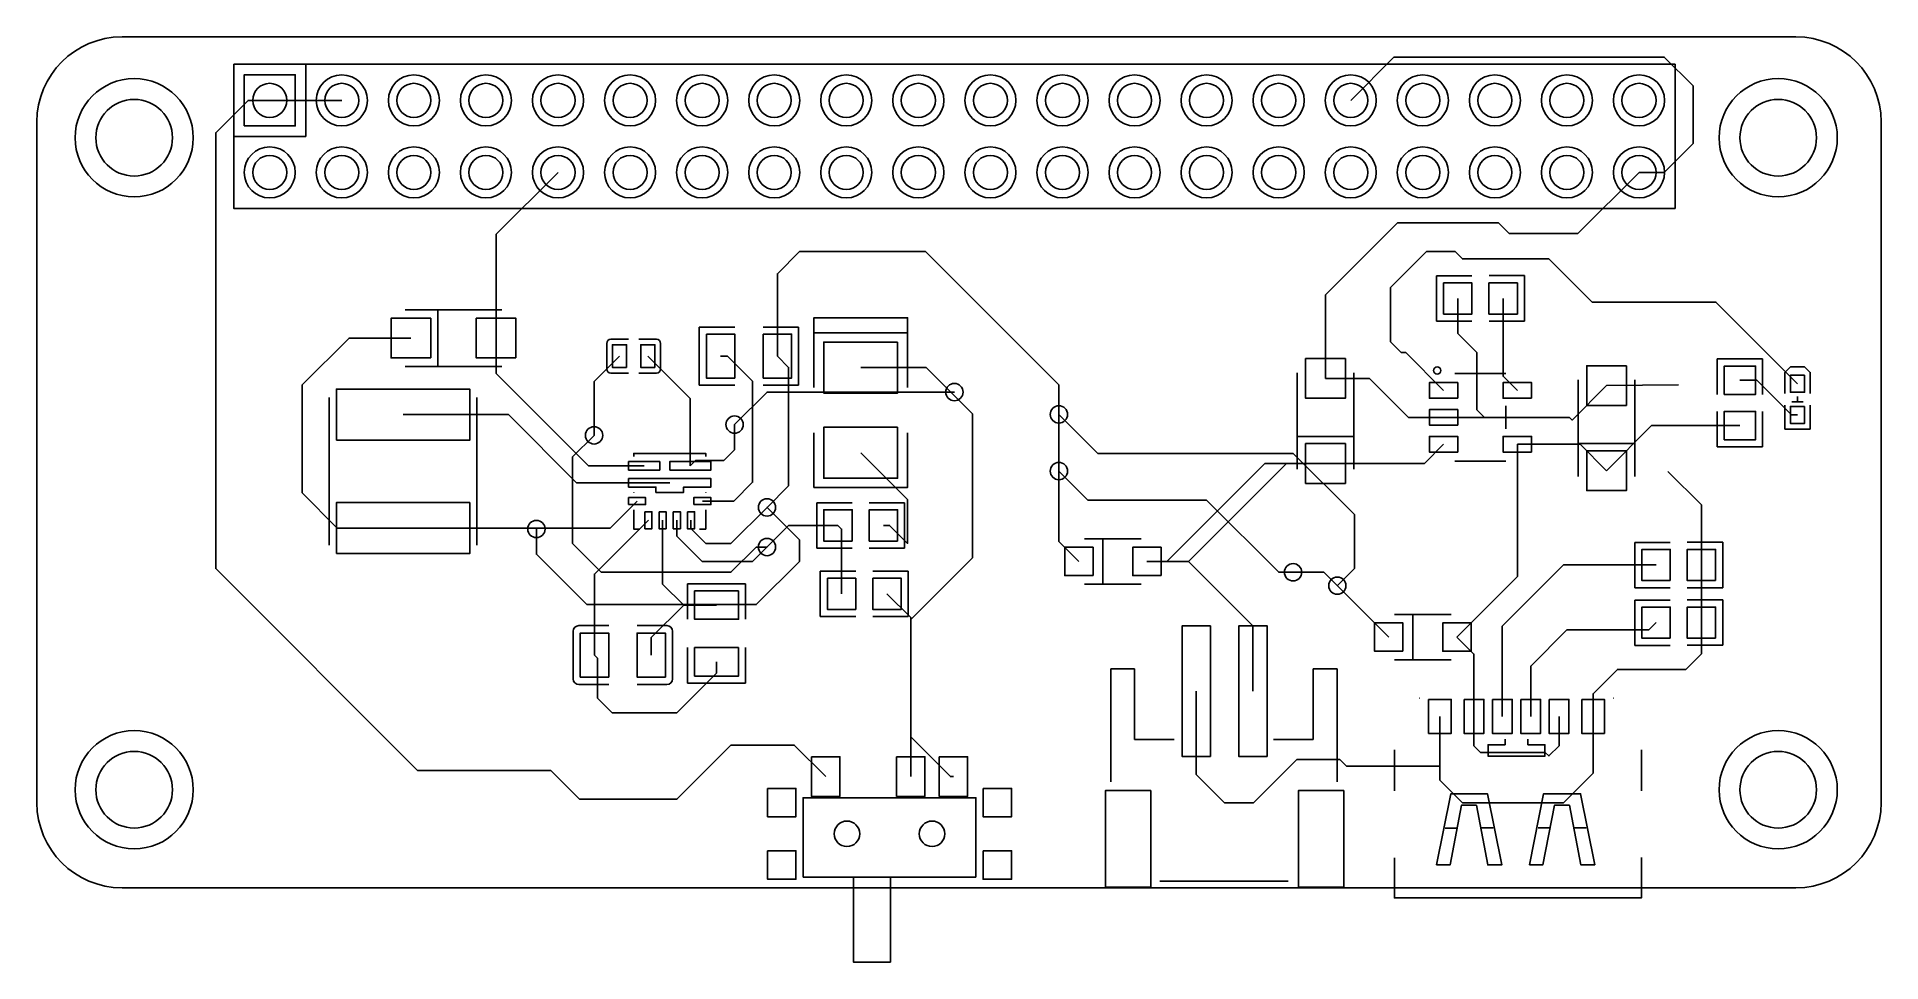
# Model space of a CAD drawing. Header units: millimetres. Extents: x 12.9 to 77.9, y 27.8 to 60.4.
import ezdxf

# ---------------------------------------------------------------- set-up
doc = ezdxf.new("R2010")
doc.units = ezdxf.units.MM

msp = doc.modelspace()

# ---------------------------------------------------------------- linework, layer by layer
for points in [[(15.875, 60.404), (74.875, 60.404)], [(19.812, 56.896), (22.352, 56.896), (22.352, 59.436)], [(59.182, 58.166), (60.706, 59.69), (70.231, 59.69), (71.247, 58.674), (71.247, 56.642), (70.231, 55.626), (69.342, 55.626)], [(26.289, 34.544), (19.177, 41.656), (19.177, 57.023), (20.32, 58.166), (21.082, 58.166)], [(21.082, 58.166), (23.622, 58.166)], [(12.875, 33.404), (12.875, 57.404)], [(77.875, 57.404), (77.875, 33.404)], [(31.242, 55.626), (29.059, 53.443), (29.059, 49.784)], [(69.342, 55.626), (67.183, 53.467), (64.77, 53.467), (64.389, 53.848), (60.833, 53.848), (58.293, 51.308), (58.293, 48.363)], [(48.895, 47.093), (48.895, 48.133), (44.196, 52.832), (39.751, 52.832), (38.973, 52.054), (38.973, 49.149)], [(62.454, 47.94), (61.118, 49.276), (60.96, 49.276), (60.579, 49.657), (60.579, 51.562), (61.849, 52.832), (62.865, 52.832), (63.119, 52.578), (66.167, 52.578), (67.691, 51.054), (70.993, 51.054)], [(62.204, 51.981), (62.204, 50.381)], [(63.454, 51.981), (62.204, 51.981)], [(64.055, 51.986), (65.305, 51.986)], [(65.305, 51.986), (65.305, 50.386)], [(29.259, 50.784), (25.859, 50.784)], [(27.012, 48.784), (27.012, 50.784)], [(63.896, 46.99), (63.627, 47.259), (63.627, 49.276), (62.954, 49.949), (62.954, 51.181)], [(65.054, 47.94), (64.554, 48.44), (64.554, 51.181)], [(74.93, 48.175), (72.051, 51.054), (70.993, 51.054)], [(37.473, 50.169), (36.223, 50.169)], [(36.223, 50.169), (36.223, 48.129)], [(38.473, 50.169), (39.723, 50.169)], [(39.723, 50.169), (39.723, 48.129)], [(40.26, 48.044), (40.26, 49.971), (43.56, 49.971), (43.56, 50.504), (40.26, 50.504), (40.26, 49.971)], [(63.454, 50.381), (62.204, 50.381)], [(64.055, 50.386), (65.305, 50.386)], [(26.059, 49.784), (23.876, 49.784), (22.225, 48.133), (22.225, 44.323), (23.463, 43.085), (25.781, 43.085)], [(34.28, 45.283), (32.314, 45.283), (29.06, 48.537), (29.06, 49.784)], [(32.959, 49.599), (32.959, 49.549)], [(32.959, 48.749), (32.959, 49.549)], [(33.729, 49.749), (33.109, 49.749)], [(34.089, 49.749), (34.709, 49.749)], [(34.859, 49.599), (34.859, 49.549)], [(34.859, 48.749), (34.859, 49.549)], [(43.56, 48.044), (43.56, 49.971)], [(29.259, 48.784), (25.859, 48.784)], [(33.409, 49.149), (32.512, 48.252), (32.512, 46.355)], [(34.409, 49.149), (35.904, 47.654), (35.904, 45.283)], [(36.329, 44.038), (37.434, 44.038), (38.1, 44.704), (38.1, 48.26), (37.211, 49.149), (36.973, 49.149)], [(38.974, 49.149), (39.37, 48.753), (39.37, 44.58), (38.608, 43.815)], [(72.093, 47.799), (72.093, 49.049)], [(72.093, 49.049), (73.693, 49.049)], [(73.693, 47.799), (73.693, 49.049)], [(74.48, 48.575), (74.68, 48.775)], [(75.18, 48.775), (74.68, 48.775)], [(75.38, 48.575), (75.38, 48.575), (75.18, 48.775)], [(32.959, 48.699), (32.959, 48.749)], [(33.729, 48.549), (33.109, 48.549)], [(34.089, 48.549), (34.709, 48.549)], [(34.859, 48.699), (34.859, 48.749)], [(37.473, 48.129), (36.223, 48.129)], [(38.473, 48.129), (39.723, 48.129)], [(41.91, 48.745), (44.219, 48.745), (45.847, 47.117), (45.847, 42.037), (43.676, 39.866), (43.676, 38.597)], [(57.293, 48.563), (57.293, 45.163)], [(62.454, 46.99), (61.214, 46.99), (59.84, 48.364), (58.293, 48.364)], [(59.293, 48.563), (59.293, 45.163)], [(68.199, 48.109), (66.984, 46.894), (66.888, 46.99), (62.454, 46.99)], [(64.654, 48.54), (62.854, 48.54)], [(67.199, 48.309), (67.199, 44.909)], [(68.199, 48.11), (70.739, 48.133)], [(69.199, 48.309), (69.199, 44.909)], [(72.898, 48.298), (73.495, 48.298), (74.718, 47.075), (74.93, 47.075)], [(74.48, 47.825), (74.48, 48.575)], [(75.38, 47.825), (75.38, 48.575)], [(23.181, 42.485), (23.181, 47.685)], [(28.381, 42.485), (28.381, 47.685)], [(37.465, 46.736), (38.608, 47.879), (45.212, 47.879)], [(75.13, 47.535), (74.73, 47.535)], [(74.931, 47.535), (74.93, 47.721)], [(35.179, 44.683), (31.898, 44.683), (29.496, 47.085), (25.781, 47.085)], [(48.895, 47.094), (50.269, 45.72), (57.15, 45.72), (59.309, 43.561), (59.309, 41.656), (58.71, 41.057)], [(48.895, 45.095), (48.895, 47.093)], [(64.654, 47.39), (64.654, 46.59)], [(72.098, 47.198), (72.098, 45.948)], [(73.698, 47.198), (73.698, 45.948)], [(74.48, 47.425), (74.48, 46.575)], [(75.38, 47.425), (75.38, 46.575)], [(32.512, 46.355), (31.75, 45.593), (31.75, 42.545), (32.766, 41.529), (37.338, 41.529), (38.227, 42.418), (38.608, 42.418)], [(35.903, 45.283), (36.088, 45.466), (37.084, 45.466), (37.465, 45.847), (37.465, 46.736)], [(43.56, 46.444), (43.56, 44.517), (40.26, 44.517), (40.26, 46.444)], [(59.293, 46.316), (57.293, 46.316)], [(68.199, 45.109), (69.788, 46.698), (72.898, 46.698)], [(75.38, 46.575), (74.48, 46.575)], [(36.449, 45.612), (36.449, 45.72), (33.909, 45.72), (33.909, 45.612)], [(41.91, 45.743), (43.561, 44.092), (43.561, 42.545), (42.926, 43.18), (42.71, 43.18)], [(62.454, 46.04), (61.777, 45.363), (58.293, 45.363)], [(62.922, 39.243), (65.054, 41.375), (65.054, 46.04)], [(68.199, 45.109), (67.268, 46.04), (65.054, 46.04)], [(69.199, 46.062), (67.199, 46.062)], [(72.098, 45.948), (73.698, 45.948)], [(57.15, 41.529), (56.642, 41.529), (54.102, 44.069), (49.921, 44.069), (48.895, 45.095)], [(49.6, 41.91), (48.895, 42.615), (48.895, 45.095)], [(51.999, 41.91), (53.467, 41.91), (56.919, 45.362), (58.293, 45.362)], [(51.999, 41.91), (52.705, 41.91), (56.157, 45.362), (58.293, 45.362)], [(64.654, 45.44), (62.854, 45.44)], [(71.542, 41.785), (71.542, 43.901), (70.358, 45.085)], [(33.909, 44.354), (33.909, 44.342)], [(36.449, 44.342), (36.449, 44.354)], [(34.029, 44.038), (33.076, 43.085), (25.781, 43.085)], [(38.608, 43.815), (39.751, 42.672), (39.751, 41.91), (38.227, 40.386), (32.258, 40.386), (30.48, 42.164), (30.48, 43.053)], [(33.909, 43.734), (33.909, 43.053), (34.125, 43.053)], [(38.608, 43.815), (38.608, 43.815), (37.338, 42.545), (36.449, 42.545), (35.928, 43.066), (35.928, 43.363)], [(36.233, 43.053), (36.449, 43.053), (36.449, 43.734)], [(41.609, 43.975), (40.359, 43.975)], [(40.359, 42.375), (40.359, 43.975)], [(42.21, 43.98), (43.46, 43.98)], [(43.46, 42.38), (43.46, 43.98)], [(34.429, 43.363), (32.528, 41.462), (32.528, 38.608)], [(34.929, 43.363), (34.929, 41.113), (35.672, 40.371)], [(35.429, 43.363), (35.429, 42.803), (36.322, 41.91), (38.1, 41.91), (39.37, 43.18), (41.11, 43.18)], [(41.11, 43.18), (41.237, 43.053), (41.237, 40.767)], [(41.609, 42.375), (40.359, 42.375)], [(42.21, 42.38), (43.46, 42.38)], [(49.8, 42.71), (51.8, 42.71)], [(50.449, 42.71), (50.449, 41.11)], [(70.441, 42.58), (69.191, 42.58)], [(69.191, 40.98), (69.191, 42.58)], [(71.042, 42.585), (72.292, 42.585)], [(72.292, 40.985), (72.292, 42.585)], [(55.737, 37.338), (55.737, 39.64), (53.467, 41.91)], [(64.524, 36.444), (64.524, 39.632), (66.677, 41.785), (69.942, 41.785)], [(71.542, 39.753), (71.542, 41.785)], [(35.81, 39.87), (35.81, 41.12)], [(37.85, 41.12), (35.81, 41.12)], [(37.85, 39.87), (37.85, 41.12)], [(40.487, 41.567), (40.487, 39.967)], [(41.737, 41.567), (40.487, 41.567)], [(42.338, 41.572), (43.588, 41.572)], [(43.588, 41.572), (43.588, 39.972)], [(49.8, 41.11), (51.8, 41.11)], [(60.522, 39.243), (58.236, 41.529), (57.15, 41.529)], [(70.441, 40.98), (69.191, 40.98)], [(71.042, 40.985), (72.292, 40.985)], [(34.529, 38.608), (34.529, 39.228), (35.672, 40.371), (36.83, 40.371)], [(42.837, 40.767), (43.676, 39.928), (43.676, 34.325)], [(70.441, 40.548), (69.191, 40.548)], [(69.191, 38.948), (69.191, 40.548)], [(71.042, 40.553), (72.292, 40.553)], [(72.292, 38.953), (72.292, 40.553)], [(41.737, 39.967), (40.487, 39.967)], [(42.338, 39.972), (43.588, 39.972)], [(60.722, 40.043), (62.722, 40.043)], [(61.371, 40.043), (61.371, 38.443)], [(69.942, 39.753), (69.686, 39.497), (66.802, 39.497), (65.524, 38.219), (65.524, 36.444)], [(67.724, 36.444), (67.724, 37.244), (68.58, 38.1), (70.993, 38.1), (71.542, 38.649), (71.542, 39.753)], [(31.778, 39.448), (31.778, 39.408)], [(31.778, 37.808), (31.778, 39.408)], [(33.028, 39.648), (31.978, 39.648)], [(34.028, 39.648), (35.078, 39.648)], [(35.278, 39.448), (35.278, 39.408)], [(35.278, 37.808), (35.278, 39.408)], [(63.524, 36.444), (63.524, 38.641), (62.922, 39.243)], [(32.528, 38.608), (32.639, 38.497), (32.639, 37.084), (33.147, 36.576), (35.433, 36.576), (36.83, 37.973), (36.83, 38.37)], [(35.81, 38.87), (35.81, 37.62)], [(37.85, 38.87), (37.85, 37.62)], [(60.722, 38.443), (62.722, 38.443)], [(70.441, 38.948), (69.191, 38.948)], [(71.042, 38.953), (72.292, 38.953)], [(31.778, 37.768), (31.778, 37.808)], [(35.278, 37.788), (35.278, 37.808)], [(35.278, 37.768), (35.278, 37.808)], [(50.724, 34.138), (50.724, 38.125)], [(50.724, 38.125), (51.562, 38.125)], [(51.562, 38.125), (51.562, 35.636)], [(57.861, 35.636), (57.861, 38.125)], [(57.861, 38.125), (58.699, 38.125)], [(58.699, 38.125), (58.699, 34.138)], [(33.028, 37.568), (31.978, 37.568)], [(34.028, 37.568), (35.078, 37.568)], [(37.85, 37.62), (35.81, 37.62)], [(53.737, 37.338), (53.737, 34.401), (54.737, 33.401), (55.753, 33.401), (57.277, 34.925), (58.801, 34.925), (59.033, 34.693), (62.324, 34.693)], [(61.599, 37.094), (61.6, 37.094)], [(68.448, 37.094), (68.449, 37.094)], [(67.724, 36.444), (67.724, 34.45), (66.675, 33.401), (63.119, 33.401), (62.324, 34.196), (62.324, 36.444)], [(66.524, 36.444), (66.524, 35.409), (66.167, 35.052), (66.04, 35.179), (63.754, 35.179), (63.524, 35.409), (63.524, 36.444)], [(40.676, 34.326), (39.568, 35.433), (37.338, 35.433), (35.433, 33.528), (32.004, 33.528), (30.988, 34.544), (26.289, 34.544)], [(45.176, 34.325), (45.073, 34.325), (43.676, 35.722)], [(51.562, 35.636), (52.959, 35.636)], [(56.464, 35.636), (57.861, 35.636)], [(60.724, 35.265), (60.724, 33.823)], [(64.024, 35.044), (64.024, 35.444), (64.624, 35.444)], [(64.624, 35.444), (64.624, 35.644)], [(66.024, 35.044), (66.024, 35.444), (65.424, 35.444), (65.424, 35.644)], [(69.424, 33.819), (69.424, 35.269)], [(64.014, 35.044), (66.034, 35.044)], [(39.878, 30.783), (39.878, 33.577), (45.974, 33.577), (45.974, 30.783)], [(62.506, 32.511), (62.905, 32.511)], [(63.805, 32.512), (64.205, 32.512)], [(65.783, 32.516), (66.182, 32.516)], [(67.082, 32.517), (67.482, 32.517)], [(60.724, 31.465), (60.724, 30.044), (69.424, 30.044), (69.424, 31.469)], [(39.878, 30.783), (45.974, 30.783)], [(56.972, 30.632), (52.451, 30.632)], [(37.78, 30.404), (15.875, 30.404)], [(37.78, 30.404), (37.897, 30.404), (47.963, 30.404), (47.963, 30.404)], [(47.963, 30.404), (74.875, 30.404)]]:
    msp.add_lwpolyline(points)
for points in [[(19.812, 59.436), (19.812, 54.356), (70.612, 54.356), (70.612, 59.436), (19.812, 59.436)], [(20.182, 57.266), (21.982, 57.266), (21.982, 59.066), (20.182, 59.066)], [(62.454, 51.731), (63.454, 51.731), (63.454, 50.631), (62.454, 50.631)], [(64.054, 51.731), (65.054, 51.731), (65.054, 50.631), (64.054, 50.631)], [(26.759, 49.084), (25.359, 49.084), (25.359, 50.484), (26.759, 50.484)], [(29.759, 49.084), (28.359, 49.084), (28.359, 50.484), (29.759, 50.484)], [(33.659, 48.749), (33.159, 48.749), (33.159, 49.549), (33.659, 49.549)], [(34.659, 48.749), (34.159, 48.749), (34.159, 49.549), (34.659, 49.549)], [(36.473, 49.924), (37.473, 49.924), (37.473, 48.374), (36.473, 48.374)], [(38.473, 49.924), (39.473, 49.924), (39.473, 48.374), (38.473, 48.374)], [(43.21, 49.645), (43.21, 47.845), (40.61, 47.845), (40.61, 49.645)], [(58.993, 49.063), (58.993, 47.663), (57.593, 47.663), (57.593, 49.063)], [(68.899, 48.809), (68.899, 47.409), (67.499, 47.409), (67.499, 48.809)], [(72.348, 47.798), (72.348, 48.798), (73.448, 48.798), (73.448, 47.798)], [(62.954, 47.665), (61.954, 47.665), (61.954, 48.215), (62.954, 48.215)], [(65.554, 47.665), (64.554, 47.665), (64.554, 48.215), (65.554, 48.215)], [(75.18, 48.475), (75.18, 47.875), (74.68, 47.875), (74.68, 48.475)], [(23.431, 46.185), (23.431, 47.985), (28.131, 47.985), (28.131, 46.185)], [(62.954, 46.715), (61.954, 46.715), (61.954, 47.265), (62.954, 47.265)], [(72.348, 46.198), (72.348, 47.198), (73.448, 47.198), (73.448, 46.198)], [(75.18, 47.375), (75.18, 46.775), (74.68, 46.775), (74.68, 47.375)], [(43.21, 46.643), (43.21, 44.843), (40.61, 44.843), (40.61, 46.643)], [(62.954, 45.765), (61.954, 45.765), (61.954, 46.315), (62.954, 46.315)], [(65.554, 45.765), (64.554, 45.765), (64.554, 46.315), (65.554, 46.315)], [(58.993, 46.063), (58.993, 44.663), (57.593, 44.663), (57.593, 46.063)], [(68.899, 45.809), (68.899, 44.409), (67.499, 44.409), (67.499, 45.809)], [(33.729, 45.133), (33.729, 45.433), (34.829, 45.433), (34.829, 45.133)], [(35.179, 45.133), (35.179, 45.433), (36.629, 45.433), (36.629, 45.133)], [(33.729, 44.533), (33.729, 44.833), (36.629, 44.833), (36.629, 44.533), (35.667, 44.533), (35.666, 44.343), (34.692, 44.343), (34.692, 44.533)], [(23.431, 42.185), (23.431, 43.985), (28.131, 43.985), (28.131, 42.185)], [(33.729, 43.913), (33.729, 44.163), (34.329, 44.163), (34.329, 43.913)], [(34.304, 43.663), (34.554, 43.663), (34.554, 43.063), (34.304, 43.063)], [(34.804, 43.663), (35.054, 43.663), (35.054, 43.063), (34.804, 43.063)], [(35.304, 43.663), (35.554, 43.663), (35.554, 43.063), (35.304, 43.063)], [(35.804, 43.663), (36.054, 43.663), (36.054, 43.063), (35.804, 43.063)], [(36.029, 43.913), (36.029, 44.163), (36.629, 44.163), (36.629, 43.913)], [(41.61, 42.63), (40.61, 42.63), (40.61, 43.73), (41.61, 43.73)], [(43.21, 42.63), (42.21, 42.63), (42.21, 43.73), (43.21, 43.73)], [(50.1, 41.41), (49.1, 41.41), (49.1, 42.41), (50.1, 42.41)], [(52.5, 41.41), (51.5, 41.41), (51.5, 42.41), (52.5, 42.41)], [(70.442, 41.235), (69.442, 41.235), (69.442, 42.335), (70.442, 42.335)], [(72.042, 41.235), (71.042, 41.235), (71.042, 42.335), (72.042, 42.335)], [(40.737, 41.317), (41.737, 41.317), (41.737, 40.217), (40.737, 40.217)], [(42.337, 41.317), (43.337, 41.317), (43.337, 40.217), (42.337, 40.217)], [(37.605, 40.87), (37.605, 39.87), (36.055, 39.87), (36.055, 40.87)], [(70.442, 39.203), (69.442, 39.203), (69.442, 40.303), (70.442, 40.303)], [(72.042, 39.203), (71.042, 39.203), (71.042, 40.303), (72.042, 40.303)], [(61.022, 38.743), (60.022, 38.743), (60.022, 39.743), (61.022, 39.743)], [(63.422, 38.743), (62.422, 38.743), (62.422, 39.743), (63.422, 39.743)], [(33.028, 37.833), (32.028, 37.833), (32.028, 39.383), (33.028, 39.383)], [(35.028, 37.833), (34.028, 37.833), (34.028, 39.383), (35.028, 39.383)], [(54.237, 35.038), (53.237, 35.038), (53.237, 39.638), (54.237, 39.638)], [(56.237, 35.038), (55.237, 35.038), (55.237, 39.638), (56.237, 39.638)], [(37.605, 38.87), (37.605, 37.87), (36.055, 37.87), (36.055, 38.87)], [(61.924, 37.044), (62.724, 37.044), (62.724, 35.844), (61.924, 35.844)], [(63.174, 37.044), (63.874, 37.044), (63.874, 35.844), (63.174, 35.844)], [(64.174, 37.044), (64.874, 37.044), (64.874, 35.844), (64.174, 35.844)], [(65.174, 37.044), (65.874, 37.044), (65.874, 35.844), (65.174, 35.844)], [(66.174, 37.044), (66.874, 37.044), (66.874, 35.844), (66.174, 35.844)], [(67.324, 37.044), (68.124, 37.044), (68.124, 35.844), (67.324, 35.844)], [(40.176, 35.025), (41.176, 35.025), (41.176, 33.625), (40.176, 33.625)], [(43.176, 35.025), (44.176, 35.025), (44.176, 33.625), (43.176, 33.625)], [(44.676, 35.025), (45.676, 35.025), (45.676, 33.625), (44.676, 33.625)], [(38.626, 33.907), (39.626, 33.907), (39.626, 32.907), (38.626, 32.907)], [(46.226, 33.907), (47.226, 33.907), (47.226, 32.907), (46.226, 32.907)], [(52.137, 33.832), (52.137, 30.43), (50.537, 30.43), (50.537, 33.832)], [(58.937, 33.832), (58.937, 30.43), (57.337, 30.43), (57.337, 33.832)], [(62.206, 31.211), (62.704, 33.713), (64.005, 33.713), (64.505, 31.211), (64.01, 31.211), (63.611, 33.311), (63.083, 33.311), (62.681, 31.211), (62.206, 31.211)], [(65.483, 31.216), (65.981, 33.718), (67.281, 33.718), (67.782, 31.216), (67.287, 31.216), (66.888, 33.316), (66.359, 33.316), (65.958, 31.216), (65.483, 31.216)], [(38.626, 31.707), (39.626, 31.707), (39.626, 30.707), (38.626, 30.707)], [(46.226, 31.707), (47.226, 31.707), (47.226, 30.707), (46.226, 30.707)], [(41.656, 30.783), (42.956, 30.783), (42.956, 27.783), (41.656, 27.783), (41.656, 30.783)]]:
    msp.add_lwpolyline(points, close=True)
for centre, radius in [((16.304, 56.848), 2.083), ((16.304, 56.848), 2.083), ((21.082, 58.166), 0.6), ((23.622, 58.166), 0.9), ((23.622, 58.166), 0.6), ((26.162, 58.166), 0.9), ((26.162, 58.166), 0.6), ((28.702, 58.166), 0.9), ((28.702, 58.166), 0.6), ((31.242, 58.166), 0.9), ((31.242, 58.166), 0.6), ((33.782, 58.166), 0.9), ((33.782, 58.166), 0.6), ((36.322, 58.166), 0.9), ((36.322, 58.166), 0.6), ((38.862, 58.166), 0.9), ((38.862, 58.166), 0.6), ((41.402, 58.166), 0.9), ((41.402, 58.166), 0.6), ((43.942, 58.166), 0.9), ((43.942, 58.166), 0.6), ((46.482, 58.166), 0.9), ((46.482, 58.166), 0.6), ((49.022, 58.166), 0.9), ((49.022, 58.166), 0.6), ((51.562, 58.166), 0.9), ((51.562, 58.166), 0.6), ((54.102, 58.166), 0.9), ((54.102, 58.166), 0.6), ((56.642, 58.166), 0.9), ((56.642, 58.166), 0.6), ((59.182, 58.166), 0.9), ((59.182, 58.166), 0.6), ((61.722, 58.166), 0.9), ((61.722, 58.166), 0.6), ((64.262, 58.166), 0.9), ((64.262, 58.166), 0.6), ((66.802, 58.166), 0.9), ((66.802, 58.166), 0.6), ((69.342, 58.166), 0.9), ((69.342, 58.166), 0.6), ((74.248, 56.848), 2.083), ((74.248, 56.848), 2.083), ((16.304, 56.848), 1.35), ((74.248, 56.848), 1.35), ((21.082, 55.626), 0.9), ((21.082, 55.626), 0.6), ((23.622, 55.626), 0.9), ((23.622, 55.626), 0.6), ((26.162, 55.626), 0.9), ((26.162, 55.626), 0.6), ((28.702, 55.626), 0.9), ((28.702, 55.626), 0.6), ((31.242, 55.626), 0.9), ((31.242, 55.626), 0.6), ((33.782, 55.626), 0.9), ((33.782, 55.626), 0.6), ((36.322, 55.626), 0.9), ((36.322, 55.626), 0.6), ((38.862, 55.626), 0.9), ((38.862, 55.626), 0.6), ((41.402, 55.626), 0.9), ((41.402, 55.626), 0.6), ((43.942, 55.626), 0.9), ((43.942, 55.626), 0.6), ((46.482, 55.626), 0.9), ((46.482, 55.626), 0.6), ((49.022, 55.626), 0.9), ((49.022, 55.626), 0.6), ((51.562, 55.626), 0.9), ((51.562, 55.626), 0.6), ((54.102, 55.626), 0.9), ((54.102, 55.626), 0.6), ((56.642, 55.626), 0.9), ((56.642, 55.626), 0.6), ((59.182, 55.626), 0.9), ((59.182, 55.626), 0.6), ((61.722, 55.626), 0.9), ((61.722, 55.626), 0.6), ((64.262, 55.626), 0.9), ((64.262, 55.626), 0.6), ((66.802, 55.626), 0.9), ((66.802, 55.626), 0.6), ((69.342, 55.626), 0.9), ((69.342, 55.626), 0.6), ((62.23, 48.641), 0.127), ((45.212, 47.879), 0.305), ((37.465, 46.736), 0.305), ((48.895, 47.093), 0.305), ((32.512, 46.355), 0.305), ((48.895, 45.095), 0.305), ((38.608, 43.815), 0.305), ((30.48, 43.053), 0.305), ((38.608, 42.418), 0.305), ((57.15, 41.529), 0.305), ((58.709, 41.056), 0.305), ((16.304, 33.861), 2.083), ((16.304, 33.861), 2.083), ((74.248, 33.861), 2.083), ((74.248, 33.861), 2.083), ((16.304, 33.861), 1.35), ((74.248, 33.861), 1.35), ((41.426, 32.307), 0.45), ((44.426, 32.307), 0.45)]:
    msp.add_circle(centre, radius)
for centre, radius, start, end in [((15.875, 57.404), 3, 90, 180), ((74.875, 57.404), 3, 360, 90), ((33.109, 49.599), 0.15, 90, 180), ((34.709, 49.599), 0.15, 360, 90), ((33.109, 48.699), 0.15, 180, 270), ((34.709, 48.699), 0.15, 270, 360), ((31.978, 39.448), 0.2, 90, 180), ((35.078, 39.448), 0.2, 360, 90), ((31.978, 37.768), 0.2, 180, 270), ((35.078, 37.768), 0.2, 270, 0), ((15.875, 33.404), 3, 180, 270), ((74.875, 33.404), 3, 270, 0)]:
    msp.add_arc(centre, radius, start, end)

doc.saveas('drawing.dxf')
